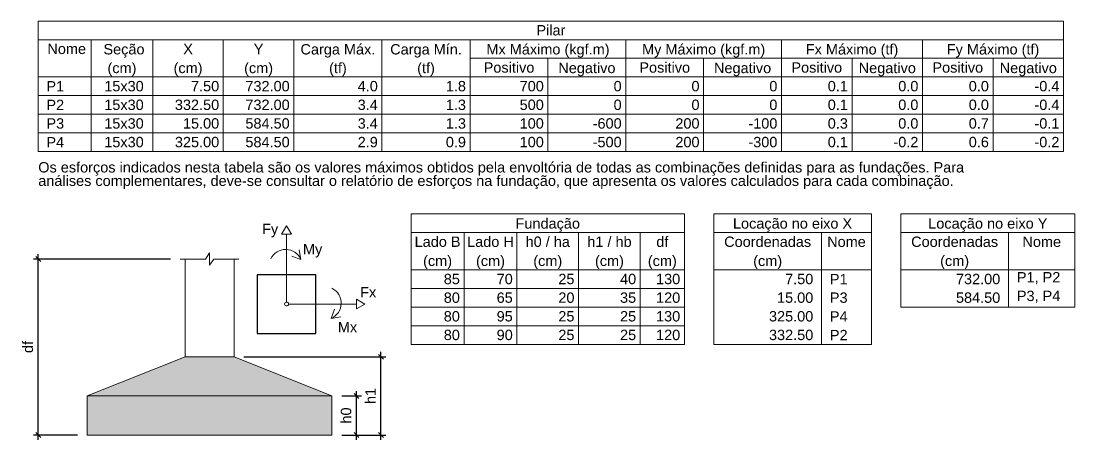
# Model space of a CAD drawing. Header units: inches. Extents: x 11 to 257, y -21 to 53.
# Drawn here: x 27.83 to 49.36, y 29 to 37.56 of the extents above; entities that cross this region are included whole.
import ezdxf

# ---------------------------------------------------------------- set-up
doc = ezdxf.new("R2010")
doc.units = ezdxf.units.IN
doc.header["$MEASUREMENT"] = 0
for name, color, linetype, lineweight in [('LC-Cotas', 7, 'Continuous', 5), ('LC-Hachuras das sapatas', 43, 'Continuous', 5), ('LC-Seção das fundações', 7, 'Continuous', 5), ('LC-Seção dos pilares', 4, 'Continuous', 30), ('LC-Tabelas', 1, 'Continuous', 20), ('LC-Textos', 3, 'Continuous', 20), ('LC-Textos das tabelas', 5, 'Continuous', 5)]:
    doc.layers.add(name, color=color, linetype=linetype, lineweight=lineweight)
doc.styles.add('Arial', font='arial.ttf')
doc.styles.get("Standard").update_dxf_attribs({"font": 'arial.ttf'})
doc.dimstyles.new('UM_1.000000', dxfattribs={"dimtxt": 0.18, "dimasz": 0.1, "dimexe": 0.1, "dimexo": 0.2, "dimgap": 0, "dimtad": 1, "dimtih": 1, "dimtoh": 1, "dimdec": 1, "dimzin": 0, "dimdsep": 46, "dimtxsty": 'Standard', "dimcen": 0.09, "dimdle": 0.1, "dimadec": 1, "dimazin": 2, "dimtfac": 1, "dimtdec": 4, "dimtofl": 0, "dimtmove": 0, "dimatfit": 3, "dimfxl": 1, "dimtolj": 1, "dimarcsym": 0})

# ---------------------------------------------------------------- blocks, each defined once
blk = doc.blocks.new('_Oblique')
at = {"color": 0, "linetype": 'ByBlock', "lineweight": -2}
blk.add_line((-0.5, -0.5), (0.5, 0.5), dxfattribs=at)
blk = doc.blocks.new('*D88')
at = {"layer": 'Defpoints', "color": 0, "transparency": 16777216}
for p in [(28.181, 32.696), (31.081, 32.696), (29.181, 29.096)]:
    blk.add_point(p, dxfattribs=at)
at = {"layer": 'LC-Cotas', "color": 0, "lineweight": -2, "transparency": 16777216}
for p, q in [((28.181, 28.996), (28.181, 32.796)), ((30.881, 32.696), (28.081, 32.696)), ((28.981, 29.096), (28.081, 29.096))]:
    blk.add_line(p, q, dxfattribs=at)
at = {"layer": 'LC-Cotas', "color": 0, "lineweight": -2, "transparency": 16777216, "xscale": 0.1, "yscale": 0.1, "zscale": 0.1}
for p, rotation in [((28.181, 32.696), 90), ((28.181, 29.096), 270)]:
    blk.add_blockref('_Oblique', p, dxfattribs=dict(at, rotation=rotation))
at = {"layer": 'LC-Cotas', "transparency": 16777216, "insert": (27.969, 30.896), "char_height": 0.2118, "attachment_point": 5, "rotation": 90, "style": 'Arial'}
blk.add_mtext('\\A1;df', dxfattribs=at)
blk = doc.blocks.new('*D89')
at = {"layer": 'Defpoints', "color": 0, "transparency": 16777216}
for p in [(34.181, 29.896), (34.681, 29.896), (34.181, 29.096)]:
    blk.add_point(p, dxfattribs=at)
at = {"layer": 'LC-Cotas', "color": 0, "lineweight": -2, "transparency": 16777216}
for p, q in [((34.681, 28.996), (34.681, 29.996)), ((34.381, 29.896), (34.781, 29.896)), ((34.381, 29.096), (34.781, 29.096))]:
    blk.add_line(p, q, dxfattribs=at)
at = {"layer": 'LC-Cotas', "color": 0, "lineweight": -2, "transparency": 16777216, "xscale": 0.1, "yscale": 0.1, "zscale": 0.1}
for p, rotation in [((34.681, 29.896), 90), ((34.681, 29.096), 270)]:
    blk.add_blockref('_Oblique', p, dxfattribs=dict(at, rotation=rotation))
at = {"layer": 'LC-Cotas', "transparency": 16777216, "insert": (34.469, 29.496), "char_height": 0.2118, "attachment_point": 5, "rotation": 90, "style": 'Arial'}
blk.add_mtext('\\A1;h0', dxfattribs=at)
blk = doc.blocks.new('*D90')
at = {"layer": 'Defpoints', "color": 0, "transparency": 16777216}
for p in [(32.181, 30.696), (35.181, 30.696), (34.181, 29.096)]:
    blk.add_point(p, dxfattribs=at)
at = {"layer": 'LC-Cotas', "color": 0, "lineweight": -2, "transparency": 16777216}
for p, q in [((35.181, 28.996), (35.181, 30.796)), ((32.381, 30.696), (35.281, 30.696)), ((34.381, 29.096), (35.281, 29.096))]:
    blk.add_line(p, q, dxfattribs=at)
at = {"layer": 'LC-Cotas', "color": 0, "lineweight": -2, "transparency": 16777216, "xscale": 0.1, "yscale": 0.1, "zscale": 0.1}
for p, rotation in [((35.181, 30.696), 90), ((35.181, 29.096), 270)]:
    blk.add_blockref('_Oblique', p, dxfattribs=dict(at, rotation=rotation))
at = {"layer": 'LC-Cotas', "transparency": 16777216, "insert": (34.969, 29.896), "char_height": 0.2118, "attachment_point": 5, "rotation": 90, "style": 'Arial'}
blk.add_mtext('\\A1;h1', dxfattribs=at)

msp = doc.modelspace()

# ---------------------------------------------------------------- hatches: boundary and pattern name
at = {"layer": 'LC-Hachuras das sapatas', "linetype": 'Continuous'}
msp.add_hatch(color=256, dxfattribs=at).paths.add_polyline_path([(29.1812, 29.0959), (34.1812, 29.0959), (34.1812, 29.8959), (32.1812, 30.6959), (31.1812, 30.6959), (29.1812, 29.8959), (29.1812, 29.0959)])

# ---------------------------------------------------------------- linework, layer by layer
at = {"layer": 'LC-Cotas'}
for p, q in [((33.2528, 33.376), (33.1528, 33.203)), ((33.2528, 33.376), (33.3528, 33.203)), ((33.1528, 33.203), (33.3528, 33.203)), ((33.2528, 32.376), (33.2528, 33.203)), ((33.5478, 32.689), (33.3598, 32.757)), ((33.5478, 32.689), (33.5138, 32.886)), ((33.2528, 31.816), (33.2528, 32.376)), ((34.8528, 31.776), (34.6798, 31.876)), ((34.6798, 31.676), (34.6798, 31.876)), ((33.2928, 31.776), (33.8528, 31.776)), ((33.8528, 31.776), (34.6798, 31.776)), ((34.1658, 31.481), (34.2338, 31.669)), ((34.8528, 31.776), (34.6798, 31.676)), ((34.1658, 31.481), (34.3628, 31.515))]:
    msp.add_line(p, q, dxfattribs=at)
msp.add_circle((33.2528, 31.776), 0.04, dxfattribs=at)
for centre, start, end in [((33.2358, 32.551), 23.81409, 153.81712), ((34.0278, 31.793), 293.81409, 63.81712)]:
    msp.add_arc(centre, 0.341, start, end, dxfattribs=at)
at = {"layer": 'LC-Seção das fundações'}
for p, q in [((31.1812, 32.6959), (31.1812, 30.6959)), ((32.1812, 32.6959), (32.1812, 30.6959)), ((29.1812, 29.8959), (34.1812, 29.8959))]:
    msp.add_line(p, q, dxfattribs=at)
msp.add_lwpolyline([(31.0812, 32.6959), (31.5972, 32.6959), (31.6812, 32.8219), (31.6812, 32.5699), (31.7652, 32.6959), (32.2812, 32.6959)], dxfattribs=at)
msp.add_lwpolyline([(29.1812, 29.0959), (34.1812, 29.0959), (34.1812, 29.8959), (32.1812, 30.6959), (31.1812, 30.6959), (29.1812, 29.8959), (29.1812, 29.0959)], close=True, dxfattribs=at)
at = {"layer": 'LC-Seção dos pilares'}
msp.add_lwpolyline([(32.6528, 31.176), (33.8528, 31.176), (33.8528, 32.376), (32.6528, 32.376), (32.6528, 31.176)], close=True, dxfattribs=at)
at = {"layer": 'LC-Tabelas'}
for p, q in [((41.9793, 33.619), (45.1987, 33.619)), ((41.9793, 33.619), (41.9793, 30.9503)), ((45.1987, 33.619), (45.1987, 30.9503)), ((45.7987, 33.619), (49.3569, 33.619)), ((45.7987, 33.619), (45.7987, 31.7128)), ((49.3569, 33.619), (49.3569, 31.7128)), ((41.9793, 33.2378), (45.1987, 33.2378)), ((44.182, 33.2378), (44.182, 30.9503)), ((45.7987, 33.2378), (49.3569, 33.2378)), ((48.0014, 33.2378), (48.0014, 31.7128)), ((41.9793, 32.4753), (45.1987, 32.4753)), ((45.7987, 32.4753), (49.3569, 32.4753)), ((45.7987, 31.7128), (49.3569, 31.7128)), ((41.9793, 30.9503), (45.1987, 30.9503))]:
    msp.add_line(p, q, dxfattribs=at)
for points in [[(28.1812, 37.1823), (28.1812, 37.5635), (49.1246, 37.5635), (49.1246, 37.1823), (28.1812, 37.1823)], [(28.1812, 36.4198), (28.1812, 37.1823), (29.2614, 37.1823), (29.2614, 36.4198), (28.1812, 36.4198)], [(29.2614, 36.4198), (29.2614, 37.1823), (30.5216, 37.1823), (30.5216, 36.4198), (29.2614, 36.4198)], [(30.5216, 36.4198), (30.5216, 37.1823), (31.9618, 37.1823), (31.9618, 36.4198), (30.5216, 36.4198)], [(31.9618, 36.4198), (31.9618, 37.1823), (33.4021, 37.1823), (33.4021, 36.4198), (31.9618, 36.4198)], [(33.4021, 36.4198), (33.4021, 37.1823), (35.2024, 37.1823), (35.2024, 36.4198), (33.4021, 36.4198)], [(35.2024, 36.4198), (35.2024, 37.1823), (37.0027, 37.1823), (37.0027, 36.4198), (35.2024, 36.4198)], [(37.0027, 36.801), (37.0027, 37.1823), (40.1832, 37.1823), (40.1832, 36.801), (37.0027, 36.801)], [(40.1832, 36.801), (40.1832, 37.1823), (43.3636, 37.1823), (43.3636, 36.801), (40.1832, 36.801)], [(43.3636, 36.801), (43.3636, 37.1823), (46.2441, 37.1823), (46.2441, 36.801), (43.3636, 36.801)], [(46.2441, 36.801), (46.2441, 37.1823), (49.1246, 37.1823), (49.1246, 36.801), (46.2441, 36.801)], [(37.0027, 36.4198), (37.0027, 36.801), (38.5929, 36.801), (38.5929, 36.4198), (37.0027, 36.4198)], [(38.5929, 36.4198), (38.5929, 36.801), (40.1832, 36.801), (40.1832, 36.4198), (38.5929, 36.4198)], [(40.1832, 36.4198), (40.1832, 36.801), (41.7734, 36.801), (41.7734, 36.4198), (40.1832, 36.4198)], [(41.7734, 36.4198), (41.7734, 36.801), (43.3636, 36.801), (43.3636, 36.4198), (41.7734, 36.4198)], [(43.3636, 36.4198), (43.3636, 36.801), (44.8039, 36.801), (44.8039, 36.4198), (43.3636, 36.4198)], [(44.8039, 36.4198), (44.8039, 36.801), (46.2441, 36.801), (46.2441, 36.4198), (44.8039, 36.4198)], [(46.2441, 36.4198), (46.2441, 36.801), (47.6844, 36.801), (47.6844, 36.4198), (46.2441, 36.4198)], [(47.6844, 36.4198), (47.6844, 36.801), (49.1246, 36.801), (49.1246, 36.4198), (47.6844, 36.4198)], [(28.1812, 36.0386), (28.1812, 36.4198), (29.2614, 36.4198), (29.2614, 36.0386), (28.1812, 36.0386)], [(29.2614, 36.0386), (29.2614, 36.4198), (30.5216, 36.4198), (30.5216, 36.0386), (29.2614, 36.0386)], [(30.5216, 36.0386), (30.5216, 36.4198), (31.9618, 36.4198), (31.9618, 36.0386), (30.5216, 36.0386)], [(31.9618, 36.0386), (31.9618, 36.4198), (33.4021, 36.4198), (33.4021, 36.0386), (31.9618, 36.0386)], [(33.4021, 36.0386), (33.4021, 36.4198), (35.2024, 36.4198), (35.2024, 36.0386), (33.4021, 36.0386)], [(35.2024, 36.0386), (35.2024, 36.4198), (37.0027, 36.4198), (37.0027, 36.0386), (35.2024, 36.0386)], [(37.0027, 36.0386), (37.0027, 36.4198), (38.5929, 36.4198), (38.5929, 36.0386), (37.0027, 36.0386)], [(38.5929, 36.0386), (38.5929, 36.4198), (40.1832, 36.4198), (40.1832, 36.0386), (38.5929, 36.0386)], [(40.1832, 36.0386), (40.1832, 36.4198), (41.7734, 36.4198), (41.7734, 36.0386), (40.1832, 36.0386)], [(41.7734, 36.0386), (41.7734, 36.4198), (43.3636, 36.4198), (43.3636, 36.0386), (41.7734, 36.0386)], [(43.3636, 36.0386), (43.3636, 36.4198), (44.8039, 36.4198), (44.8039, 36.0386), (43.3636, 36.0386)], [(44.8039, 36.0386), (44.8039, 36.4198), (46.2441, 36.4198), (46.2441, 36.0386), (44.8039, 36.0386)], [(46.2441, 36.0386), (46.2441, 36.4198), (47.6844, 36.4198), (47.6844, 36.0386), (46.2441, 36.0386)], [(47.6844, 36.0386), (47.6844, 36.4198), (49.1246, 36.4198), (49.1246, 36.0386), (47.6844, 36.0386)], [(28.1812, 35.6573), (28.1812, 36.0386), (29.2614, 36.0386), (29.2614, 35.6573), (28.1812, 35.6573)], [(29.2614, 35.6573), (29.2614, 36.0386), (30.5216, 36.0386), (30.5216, 35.6573), (29.2614, 35.6573)], [(30.5216, 35.6573), (30.5216, 36.0386), (31.9618, 36.0386), (31.9618, 35.6573), (30.5216, 35.6573)], [(31.9618, 35.6573), (31.9618, 36.0386), (33.4021, 36.0386), (33.4021, 35.6573), (31.9618, 35.6573)], [(33.4021, 35.6573), (33.4021, 36.0386), (35.2024, 36.0386), (35.2024, 35.6573), (33.4021, 35.6573)], [(35.2024, 35.6573), (35.2024, 36.0386), (37.0027, 36.0386), (37.0027, 35.6573), (35.2024, 35.6573)], [(37.0027, 35.6573), (37.0027, 36.0386), (38.5929, 36.0386), (38.5929, 35.6573), (37.0027, 35.6573)], [(38.5929, 35.6573), (38.5929, 36.0386), (40.1832, 36.0386), (40.1832, 35.6573), (38.5929, 35.6573)], [(40.1832, 35.6573), (40.1832, 36.0386), (41.7734, 36.0386), (41.7734, 35.6573), (40.1832, 35.6573)], [(41.7734, 35.6573), (41.7734, 36.0386), (43.3636, 36.0386), (43.3636, 35.6573), (41.7734, 35.6573)], [(43.3636, 35.6573), (43.3636, 36.0386), (44.8039, 36.0386), (44.8039, 35.6573), (43.3636, 35.6573)], [(44.8039, 35.6573), (44.8039, 36.0386), (46.2441, 36.0386), (46.2441, 35.6573), (44.8039, 35.6573)], [(46.2441, 35.6573), (46.2441, 36.0386), (47.6844, 36.0386), (47.6844, 35.6573), (46.2441, 35.6573)], [(47.6844, 35.6573), (47.6844, 36.0386), (49.1246, 36.0386), (49.1246, 35.6573), (47.6844, 35.6573)], [(28.1812, 35.2761), (28.1812, 35.6573), (29.2614, 35.6573), (29.2614, 35.2761), (28.1812, 35.2761)], [(29.2614, 35.2761), (29.2614, 35.6573), (30.5216, 35.6573), (30.5216, 35.2761), (29.2614, 35.2761)], [(30.5216, 35.2761), (30.5216, 35.6573), (31.9618, 35.6573), (31.9618, 35.2761), (30.5216, 35.2761)], [(31.9618, 35.2761), (31.9618, 35.6573), (33.4021, 35.6573), (33.4021, 35.2761), (31.9618, 35.2761)], [(33.4021, 35.2761), (33.4021, 35.6573), (35.2024, 35.6573), (35.2024, 35.2761), (33.4021, 35.2761)], [(35.2024, 35.2761), (35.2024, 35.6573), (37.0027, 35.6573), (37.0027, 35.2761), (35.2024, 35.2761)], [(37.0027, 35.2761), (37.0027, 35.6573), (38.5929, 35.6573), (38.5929, 35.2761), (37.0027, 35.2761)], [(38.5929, 35.2761), (38.5929, 35.6573), (40.1832, 35.6573), (40.1832, 35.2761), (38.5929, 35.2761)], [(40.1832, 35.2761), (40.1832, 35.6573), (41.7734, 35.6573), (41.7734, 35.2761), (40.1832, 35.2761)], [(41.7734, 35.2761), (41.7734, 35.6573), (43.3636, 35.6573), (43.3636, 35.2761), (41.7734, 35.2761)], [(43.3636, 35.2761), (43.3636, 35.6573), (44.8039, 35.6573), (44.8039, 35.2761), (43.3636, 35.2761)], [(44.8039, 35.2761), (44.8039, 35.6573), (46.2441, 35.6573), (46.2441, 35.2761), (44.8039, 35.2761)], [(46.2441, 35.2761), (46.2441, 35.6573), (47.6844, 35.6573), (47.6844, 35.2761), (46.2441, 35.2761)], [(47.6844, 35.2761), (47.6844, 35.6573), (49.1246, 35.6573), (49.1246, 35.2761), (47.6844, 35.2761)], [(28.1812, 34.8948), (28.1812, 35.2761), (29.2614, 35.2761), (29.2614, 34.8948), (28.1812, 34.8948)], [(29.2614, 34.8948), (29.2614, 35.2761), (30.5216, 35.2761), (30.5216, 34.8948), (29.2614, 34.8948)], [(30.5216, 34.8948), (30.5216, 35.2761), (31.9618, 35.2761), (31.9618, 34.8948), (30.5216, 34.8948)], [(31.9618, 34.8948), (31.9618, 35.2761), (33.4021, 35.2761), (33.4021, 34.8948), (31.9618, 34.8948)], [(33.4021, 34.8948), (33.4021, 35.2761), (35.2024, 35.2761), (35.2024, 34.8948), (33.4021, 34.8948)], [(35.2024, 34.8948), (35.2024, 35.2761), (37.0027, 35.2761), (37.0027, 34.8948), (35.2024, 34.8948)], [(37.0027, 34.8948), (37.0027, 35.2761), (38.5929, 35.2761), (38.5929, 34.8948), (37.0027, 34.8948)], [(38.5929, 34.8948), (38.5929, 35.2761), (40.1832, 35.2761), (40.1832, 34.8948), (38.5929, 34.8948)], [(40.1832, 34.8948), (40.1832, 35.2761), (41.7734, 35.2761), (41.7734, 34.8948), (40.1832, 34.8948)], [(41.7734, 34.8948), (41.7734, 35.2761), (43.3636, 35.2761), (43.3636, 34.8948), (41.7734, 34.8948)], [(43.3636, 34.8948), (43.3636, 35.2761), (44.8039, 35.2761), (44.8039, 34.8948), (43.3636, 34.8948)], [(44.8039, 34.8948), (44.8039, 35.2761), (46.2441, 35.2761), (46.2441, 34.8948), (44.8039, 34.8948)], [(46.2441, 34.8948), (46.2441, 35.2761), (47.6844, 35.2761), (47.6844, 34.8948), (46.2441, 34.8948)], [(47.6844, 34.8948), (47.6844, 35.2761), (49.1246, 35.2761), (49.1246, 34.8948), (47.6844, 34.8948)], [(35.7984, 33.2378), (35.7984, 33.619), (41.3793, 33.619), (41.3793, 33.2378), (35.7984, 33.2378)], [(35.7984, 32.4753), (35.7984, 33.2378), (36.8786, 33.2378), (36.8786, 32.4753), (35.7984, 32.4753)], [(36.8786, 32.4753), (36.8786, 33.2378), (37.9587, 33.2378), (37.9587, 32.4753), (36.8786, 32.4753)], [(37.9587, 32.4753), (37.9587, 33.2378), (39.219, 33.2378), (39.219, 32.4753), (37.9587, 32.4753)], [(39.219, 32.4753), (39.219, 33.2378), (40.4792, 33.2378), (40.4792, 32.4753), (39.219, 32.4753)], [(40.4792, 32.4753), (40.4792, 33.2378), (41.3793, 33.2378), (41.3793, 32.4753), (40.4792, 32.4753)], [(35.7984, 32.0941), (35.7984, 32.4753), (36.8786, 32.4753), (36.8786, 32.0941), (35.7984, 32.0941)], [(36.8786, 32.0941), (36.8786, 32.4753), (37.9587, 32.4753), (37.9587, 32.0941), (36.8786, 32.0941)], [(37.9587, 32.0941), (37.9587, 32.4753), (39.219, 32.4753), (39.219, 32.0941), (37.9587, 32.0941)], [(39.219, 32.0941), (39.219, 32.4753), (40.4792, 32.4753), (40.4792, 32.0941), (39.219, 32.0941)], [(40.4792, 32.0941), (40.4792, 32.4753), (41.3793, 32.4753), (41.3793, 32.0941), (40.4792, 32.0941)], [(35.7984, 31.7128), (35.7984, 32.0941), (36.8786, 32.0941), (36.8786, 31.7128), (35.7984, 31.7128)], [(36.8786, 31.7128), (36.8786, 32.0941), (37.9587, 32.0941), (37.9587, 31.7128), (36.8786, 31.7128)], [(37.9587, 31.7128), (37.9587, 32.0941), (39.219, 32.0941), (39.219, 31.7128), (37.9587, 31.7128)], [(39.219, 31.7128), (39.219, 32.0941), (40.4792, 32.0941), (40.4792, 31.7128), (39.219, 31.7128)], [(40.4792, 31.7128), (40.4792, 32.0941), (41.3793, 32.0941), (41.3793, 31.7128), (40.4792, 31.7128)], [(35.7984, 31.3316), (35.7984, 31.7128), (36.8786, 31.7128), (36.8786, 31.3316), (35.7984, 31.3316)], [(36.8786, 31.3316), (36.8786, 31.7128), (37.9587, 31.7128), (37.9587, 31.3316), (36.8786, 31.3316)], [(37.9587, 31.3316), (37.9587, 31.7128), (39.219, 31.7128), (39.219, 31.3316), (37.9587, 31.3316)], [(39.219, 31.3316), (39.219, 31.7128), (40.4792, 31.7128), (40.4792, 31.3316), (39.219, 31.3316)], [(40.4792, 31.3316), (40.4792, 31.7128), (41.3793, 31.7128), (41.3793, 31.3316), (40.4792, 31.3316)], [(35.7984, 30.9503), (35.7984, 31.3316), (36.8786, 31.3316), (36.8786, 30.9503), (35.7984, 30.9503)], [(36.8786, 30.9503), (36.8786, 31.3316), (37.9587, 31.3316), (37.9587, 30.9503), (36.8786, 30.9503)], [(37.9587, 30.9503), (37.9587, 31.3316), (39.219, 31.3316), (39.219, 30.9503), (37.9587, 30.9503)], [(39.219, 30.9503), (39.219, 31.3316), (40.4792, 31.3316), (40.4792, 30.9503), (39.219, 30.9503)], [(40.4792, 30.9503), (40.4792, 31.3316), (41.3793, 31.3316), (41.3793, 30.9503), (40.4792, 30.9503)]]:
    msp.add_lwpolyline(points, close=True, dxfattribs=at)

# ---------------------------------------------------------------- texts
at = {"layer": 'LC-Textos', "linetype": 'Continuous', "char_height": 0.2118, "attachment_point": 7, "line_spacing_factor": 0.798, "style": 'Arial'}
for s, insert, width in [('Fy', (32.7536, 33.1411), 0.663327), ('My', (33.5886, 32.7271), 0.797156), ('Fx', (34.7558, 31.911), 0.657508), ('Mx', (34.3008, 31.197), 0.791337)]:
    msp.add_mtext(s, dxfattribs=dict(at, insert=insert, width=width))
at = {"layer": 'LC-Textos das tabelas', "linetype": 'Continuous', "char_height": 0.2118, "line_spacing_factor": 0.798, "style": 'Arial'}
for s, insert, width, attachment_point in [('Pilar', (38.6529, 37.267), 1.186844, 8), (' Nome ', (28.7213, 36.8858), 1.912219, 8), (' Seção ', (29.8913, 36.8162), 2.011871, 8), ('X', (31.2417, 36.8858), 0.395711, 8), ('Y', (32.682, 36.8858), 0.395711, 8), ('Carga Máx.', (34.3023, 36.8162), 3.066328, 8), ('Carga Mín.', (36.1023, 36.8162), 2.934521, 8), ('Mx Máximo (kgf.m)', (38.5933, 36.8162), 5.042857, 8), ('My Máximo (kgf.m)', (41.7733, 36.8162), 5.042857, 8), ('Fx Máximo (tf)', (44.8043, 36.8162), 3.790254, 8), ('Fy Máximo (tf)', (47.6843, 36.8162), 3.790254, 8), ('(cm)', (29.8913, 36.4342), 1.185975, 8), ('(cm)', (31.2413, 36.4342), 1.185975, 8), ('(cm)', (32.6823, 36.4342), 1.185975, 8), ('(tf)', (34.3023, 36.4342), 0.724795, 8), ('(tf)', (36.1023, 36.4342), 0.724795, 8), ('Positivo', (37.7978, 36.5045), 2.07734, 8), ('Negativo', (39.3883, 36.4342), 2.341533, 8), ('Positivo', (40.9783, 36.5045), 2.07734, 8), ('Negativo', (42.5683, 36.4342), 2.341533, 8), ('Positivo', (44.0838, 36.5045), 2.07734, 8), ('Negativo', (45.5243, 36.4342), 2.341533, 8), ('Positivo', (46.9642, 36.5045), 2.07734, 8), ('Negativo', (48.4043, 36.4342), 2.341533, 8), (' P1 ', (28.2659, 36.1233), 1.055327, 7), (' 15x30 ', (29.8915, 36.1233), 1.946112, 8), (' 7.50 ', (31.8771, 36.1233), 1.484352, 9), (' 732.00 ', (33.3174, 36.1233), 2.144257, 9), (' 4.0 ', (35.1177, 36.1233), 1.154399, 9), (' 1.8 ', (36.918, 36.1233), 1.154399, 9), (' 700 ', (38.5082, 36.1233), 1.319521, 9), (' 0 ', (40.0984, 36.1233), 0.659615, 9), (' 0 ', (41.6887, 36.1233), 0.659615, 9), (' 0 ', (43.2789, 36.1233), 0.659615, 9), (' 0.1 ', (44.7192, 36.1233), 1.154399, 9), (' 0.0 ', (46.1594, 36.1233), 1.154399, 9), (' 0.0 ', (47.5996, 36.1233), 1.154399, 9), (' -0.4 ', (49.0399, 36.1233), 1.351965, 9), (' P2 ', (28.2659, 35.742), 1.055327, 7), (' 15x30 ', (29.8915, 35.742), 1.946112, 8), (' 332.50 ', (31.8771, 35.742), 2.144257, 9), (' 732.00 ', (33.3174, 35.742), 2.144257, 9), (' 3.4 ', (35.1177, 35.742), 1.154399, 9), (' 1.3 ', (36.918, 35.742), 1.154399, 9), (' 500 ', (38.5082, 35.742), 1.319521, 9), (' 0 ', (40.0984, 35.742), 0.659615, 9), (' 0 ', (41.6887, 35.742), 0.659615, 9), (' 0 ', (43.2789, 35.742), 0.659615, 9), (' 0.1 ', (44.7192, 35.742), 1.154399, 9), (' 0.0 ', (46.1594, 35.742), 1.154399, 9), (' 0.0 ', (47.5996, 35.742), 1.154399, 9), (' -0.4 ', (49.0399, 35.742), 1.351965, 9), (' P3 ', (28.2659, 35.3608), 1.055327, 7), (' 15x30 ', (29.8915, 35.3608), 1.946112, 8), (' 15.00 ', (31.8771, 35.3608), 1.814305, 9), (' 584.50 ', (33.3174, 35.3608), 2.144257, 9), (' 3.4 ', (35.1177, 35.3608), 1.154399, 9), (' 1.3 ', (36.918, 35.3608), 1.154399, 9), (' 100 ', (38.5082, 35.3608), 1.319521, 9), (' -600 ', (40.0984, 35.3608), 1.517087, 9), (' 200 ', (41.6887, 35.3608), 1.319521, 9), (' -100 ', (43.2789, 35.3608), 1.517087, 9), (' 0.3 ', (44.7192, 35.3608), 1.154399, 9), (' 0.0 ', (46.1594, 35.3608), 1.154399, 9), (' 0.7 ', (47.5996, 35.3608), 1.154399, 9), (' -0.1 ', (49.0399, 35.3608), 1.351965, 9), (' P4 ', (28.2659, 34.9796), 1.055327, 7), (' 15x30 ', (29.8915, 34.9796), 1.946112, 8), (' 325.00 ', (31.8771, 34.9796), 2.144257, 9), (' 584.50 ', (33.3174, 34.9796), 2.144257, 9), (' 2.9 ', (35.1177, 34.9796), 1.154399, 9), (' 0.9 ', (36.918, 34.9796), 1.154399, 9), (' 100 ', (38.5082, 34.9796), 1.319521, 9), (' -500 ', (40.0984, 34.9796), 1.517087, 9), (' 200 ', (41.6887, 34.9796), 1.319521, 9), (' -300 ', (43.2789, 34.9796), 1.517087, 9), (' 0.1 ', (44.7192, 34.9796), 1.154399, 9), (' -0.2 ', (46.1594, 34.9796), 1.351965, 9), (' 0.6 ', (47.5996, 34.9796), 1.154399, 9), (' -0.2 ', (49.0399, 34.9796), 1.351965, 9), ('Os esforços indicados nesta tabela são os valores máximos obtidos pela envoltória de todas as combinações definidas para as fundações. Para', (28.1813, 34.4012), 38.170372, 7), ('análises complementares, deve-se consultar o relatório de esforços na fundação, que apresenta os valores calculados para cada combinação.', (28.1813, 34.1262), 37.736882, 7), ('Fundação', (38.589, 33.2527), 2.638751, 8), ('Locação no eixo X', (43.589, 33.2527), 4.902216, 8), ('Locação no eixo Y', (47.578, 33.2527), 4.908035, 8), ('Lado B', (36.3385, 32.9413), 1.880353, 8), ('Lado H', (37.4187, 32.9413), 1.913088, 8), ('h0 / ha', (38.5888, 32.9413), 1.814305, 8), ('h1 / hb', (39.8491, 32.9413), 1.814305, 8), ('df', (40.9292, 32.9413), 0.494784, 8), ('Coordenadas', (43.0807, 32.9413), 3.581382, 8), ('Nome', (44.6904, 32.9413), 1.591402, 8), ('Coordenadas', (46.9, 32.9413), 3.581382, 8), ('Nome', (48.6792, 32.9413), 1.591402, 8), ('(cm)', (36.338, 32.4897), 1.185975, 8), ('(cm)', (37.419, 32.4897), 1.185975, 8), ('(cm)', (38.589, 32.4897), 1.185975, 8), ('(cm)', (39.849, 32.4897), 1.185975, 8), ('(cm)', (40.929, 32.4897), 1.185975, 8), ('(cm)', (43.081, 32.4897), 1.192824, 8), ('(cm)', (46.9, 32.4897), 1.192824, 8), (' 85 ', (36.7938, 32.1788), 0.989568, 9), (' 70 ', (37.874, 32.1788), 0.989568, 9), (' 25 ', (39.1342, 32.1788), 0.989568, 9), (' 40 ', (40.3944, 32.1788), 0.989568, 9), (' 130 ', (41.2946, 32.1788), 1.319521, 9), ('7.50', (44.0126, 32.1788), 1.160822, 9), ('P1', (44.3515, 32.1788), 0.730241, 7), ('732.00', (47.832, 32.1788), 1.824148, 9), ('P1, P2', (48.1708, 32.1788), 1.792146, 7), (' 80 ', (36.7938, 31.7975), 0.989568, 9), (' 65 ', (37.874, 31.7975), 0.989568, 9), (' 20 ', (39.1342, 31.7975), 0.989568, 9), (' 35 ', (40.3944, 31.7975), 0.989568, 9), (' 120 ', (41.2946, 31.7975), 1.319521, 9), ('15.00', (44.0126, 31.7975), 1.492485, 9), ('P3', (44.3515, 31.7975), 0.730241, 7), ('584.50', (47.832, 31.7975), 1.824148, 9), ('P3, P4', (48.1708, 31.7975), 1.792146, 7), (' 80 ', (36.7938, 31.4163), 0.989568, 9), (' 95 ', (37.874, 31.4163), 0.989568, 9), (' 25 ', (39.1342, 31.4163), 0.989568, 9), (' 25 ', (40.3944, 31.4163), 0.989568, 9), (' 130 ', (41.2946, 31.4163), 1.319521, 9), ('325.00', (44.0126, 31.4163), 1.824148, 9), ('P4', (44.3515, 31.4163), 0.730241, 7), (' 80 ', (36.7938, 31.0351), 0.989568, 9), (' 90 ', (37.874, 31.0351), 0.989568, 9), (' 25 ', (39.1342, 31.0351), 0.989568, 9), (' 25 ', (40.3944, 31.0351), 0.989568, 9), (' 120 ', (41.2946, 31.0351), 1.319521, 9), ('332.50', (44.0126, 31.0351), 1.824148, 9), ('P2', (44.3515, 31.0351), 0.730241, 7)]:
    msp.add_mtext(s, dxfattribs=dict(at, insert=insert, width=width, attachment_point=attachment_point))

# ---------------------------------------------------------------- dimensions: what is measured, and where the dimension line sits
at = {"layer": 'LC-Cotas'}
for base, p1, p2, text, picture, middle in [((28.1812, 32.6959), (29.1812, 29.0959), (31.0812, 32.6959), 'df', '*D88', (27.9694, 30.8959)), ((35.1812, 30.6959), (34.1812, 29.0959), (32.1812, 30.6959), 'h1', '*D90', (34.9694, 29.8959)), ((34.6812, 29.8959), (34.1812, 29.0959), (34.1812, 29.8959), 'h0', '*D89', (34.4694, 29.4959))]:
    dim = msp.add_linear_dim(base=base, p1=p1, p2=p2, angle=90, text=text, dimstyle='UM_1.000000', override={"dimtxt": 0.2118, "dimasz": 0.1, "dimexe": 0.1, "dimexo": 0.2, "dimtad": 1, "dimtih": 0, "dimtoh": 0, "dimdec": 1, "dimlfac": 1, "dimzin": 8, "dimtxsty": 'Arial', "dimblk": 'Oblique', "dimblk1": 'Oblique', "dimblk2": 'Oblique', "dimsah": 1, "dimdle": 0.1, "dimse1": 0, "dimse2": 0, "dimclrt": 256, "dimadec": 1, "dimazin": 3, "dimtmove": 2, "dimldrblk": 'Oblique'}, dxfattribs=at)
    dim.commit()
    dim.dimension.update_dxf_attribs({"geometry": picture, "text_midpoint": middle, "dimtype": 160, "text_rotation": 90})

doc.saveas('drawing.dxf')
